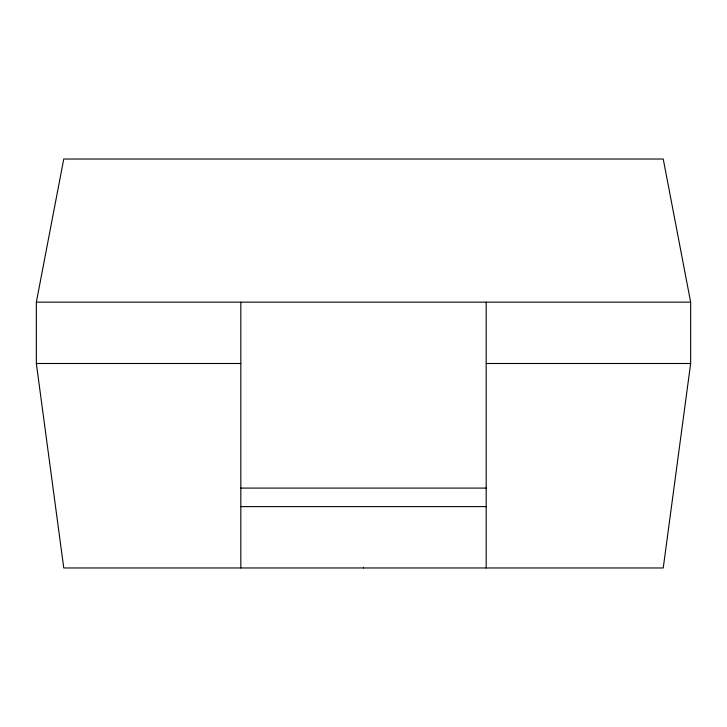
<?xml version="1.0" encoding="UTF-8"?>
<svg xmlns="http://www.w3.org/2000/svg" width="727" height="727" viewBox="0 0 727 727"><rect width="100%" height="100%" fill="white"/><g stroke="black" fill="none" stroke-linecap="round" stroke-linejoin="round"><path stroke-width="1.09" d="M690.65 363.5L663.242 567.969L63.758 567.969L36.35 363.5L36.35 302.159L63.758 159.031L663.242 159.031L690.65 302.159L690.65 363.5L486.181 363.5M36.35 302.159L690.65 302.159M36.35 363.5L240.819 363.5M240.819 488.09L486.181 488.09M240.819 506.628L486.181 506.628M486.181 302.159L486.181 567.969M363.5 567.242L363.5 567.969M240.819 302.159L240.819 567.969"/></g></svg>
